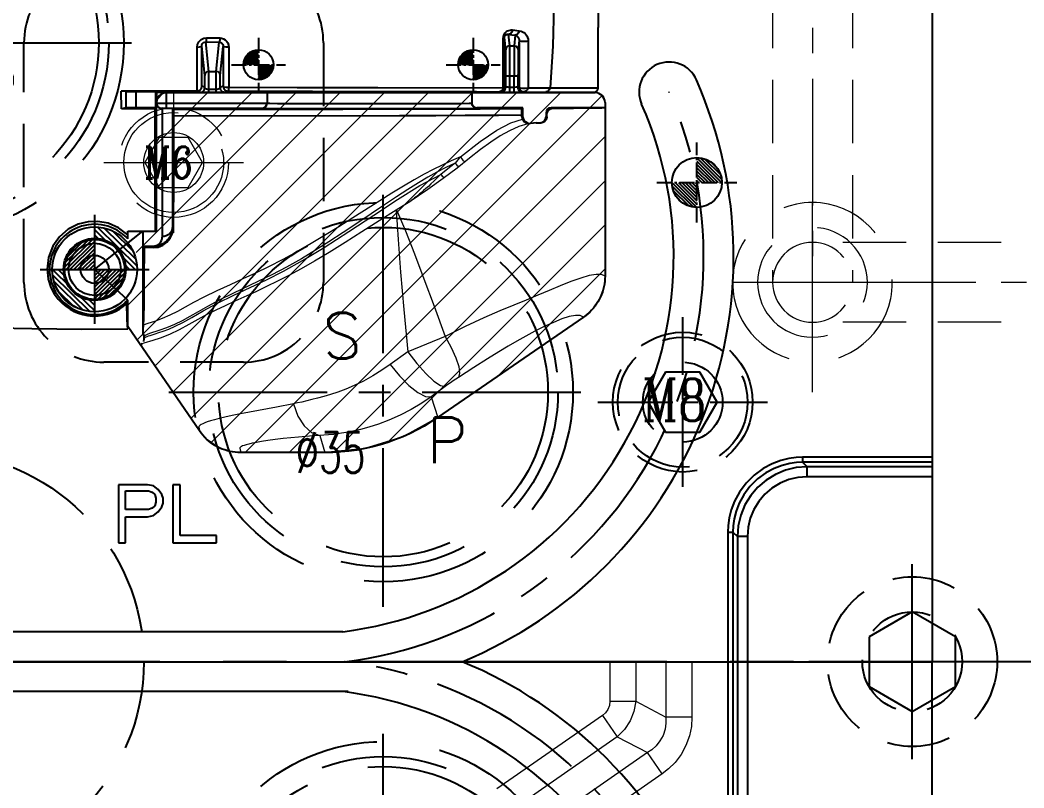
# Model space of a CAD drawing. Header units: inches. Extents: x 157915 to 159347, y -49911 to -48898.
# Drawn here: x 158666.8 to 158767.3, y -49189.5 to -49112.6 of the extents above; entities that cross this region are included whole.
import ezdxf

# ---------------------------------------------------------------- set-up
doc = ezdxf.new("R2010")
doc.units = ezdxf.units.IN
doc.header["$LTSCALE"] = 2
doc.header["$MEASUREMENT"] = 0
for name, pattern in [('ACAD_ISO02W100', [15, 12, -3]), ('ACAD_ISO08W100', [36, 24, -3, 6, -3]), ('CENTER', [50.8, 31.75, -6.35, 6.35, -6.35]), ('CENTER2', [1.125, 0.75, -0.125, 0.125, -0.125]), ('HIDDEN', [9.525, 6.35, -3.175]), ('HIDDEN2', [4.7625, 3.175, -1.5875])]:
    doc.linetypes.add(name, pattern=pattern)
doc.layers.get('0').update_dxf_attribs({"linetype": 'CONTINUOUS'})
for name, color, linetype in [('CAV-COR', 1, 'CONTINUOUS'), ('cen', 1, 'CENTER'), ('CL', 1, 'ACAD_ISO08W100'), ('m', 144, 'HIDDEN2'), ('PIN', 4, 'CONTINUOUS'), ('Ru', 8, 'CONTINUOUS'), ('SCREW', 52, 'HIDDEN'), ('SP', 3, 'CONTINUOUS'), ('y-cut', 7, 'CONTINUOUS'), ('壓塊', 157, 'CONTINUOUS')]:
    doc.layers.add(name, color=color, linetype=linetype)
for name, color, linetype, lineweight in [('dim', 3, 'CONTINUOUS', 15), ('PRODUCT', 1, 'CONTINUOUS', 15), ('WR', 122, 'HIDDEN', 18), ('截面', 191, 'CONTINUOUS', 15), ('枕位', 135, 'CONTINUOUS', 15), ('螺絲', 42, 'ACAD_ISO02W100', 15)]:
    doc.layers.add(name, color=color, linetype=linetype, lineweight=lineweight)
doc.styles.add('ROMANC', font='romanc', dxfattribs={"width": 0.6, "height": 1})
doc.styles.get("Standard").update_dxf_attribs({"font": 'txt.shx', "width": 0.67})

# ---------------------------------------------------------------- blocks, each defined once
blk = doc.blocks.new('10')
at = {"layer": 'cen', "ltscale": 0.6}
for p, q in [((0, 9.76), (0, -9.76)), ((-10.35, 0), (10.35, 0))]:
    blk.add_line(p, q, dxfattribs=at)
at = {"layer": 'm'}
blk.add_lwpolyline([(0, 5), (-4.33, 2.5), (-4.33, -2.5), (0, -5), (4.33, -2.5), (4.33, 2.5)], close=True, dxfattribs=at)
for radius in [8.5, 5]:
    blk.add_circle((0, 0), radius, dxfattribs=at)
blk = doc.blocks.new('20160804.135220')
at = {"layer": 'SCREW', "linetype": 'CENTER2', "ltscale": 5}
for p, q in [((0, -8.5), (0, 8.5)), ((-8.5, 0), (8.5, 0))]:
    blk.add_line(p, q, dxfattribs=at)
at = {"layer": 'SCREW'}
blk.add_lwpolyline([(-1.73, 3), (-3.46, 0), (-1.73, -3), (1.73, -3), (3.46, 0), (1.73, 3)], close=True, dxfattribs=at)
at = {"layer": 'SCREW', "ltscale": 0.5}
for radius in [7, 6.5, 4]:
    blk.add_circle((0, 0), radius, dxfattribs=at)
at = {"layer": 'dim', "style": 'ROMANC', "width": 0.8}
blk.add_text('M8', height=4.186, dxfattribs=at).set_placement((-4.07, -1.86))
blk = doc.blocks.new('20160823.140637')
at = {"layer": '截面', "linetype": 'Continuous', "ltscale": 0.3}
h = blk.add_hatch(dxfattribs=at)
h.set_pattern_fill('ANSI31', color=256, scale=25, style=0)
h.set_pattern_definition([(45, (170617.2364, -50194.565), (-2.20970869, 2.20970869), [])])
h.paths.add_polyline_path([(6.2, 50.95), (6.99, 50.84), (7.78, 50.7), (8.56, 50.52), (9.33, 50.32), (10.09, 50.08), (10.85, 49.81), (11.59, 49.51), (12.32, 49.18), (13.04, 48.83), (13.74, 48.44), (14.42, 48.03), (15.09, 47.59), (29.7, 37.54), (29.92, 37.38), (30.12, 37.22), (30.32, 37.04), (30.51, 36.85), (30.69, 36.64), (30.85, 36.44), (31.01, 36.22), (31.15, 35.99), (31.28, 35.76), (31.4, 35.51), (31.51, 35.27), (31.6, 35.01), (31.68, 34.76), (31.74, 34.5), (31.79, 34.23), (31.83, 33.97), (31.85, 33.7), (31.86, 33.43), (31.86, 16.05, -0.414214), (30.86, 15.05), (-12.08, 15.05, -0.414214), (-13.08, 16.05), (-13.08, 28.93), (-14.45, 28.93), (-15.75, 29.96, 0.168991), (-14.78, 32.75, 0.189103), (-15.98, 35.81), (-15.96, 35.82), (-15.96, 38.48), (-8.77, 48.93), (-8.61, 49.15), (-8.44, 49.36), (-8.26, 49.56), (-8.07, 49.75), (-7.87, 49.92), (-7.66, 50.09), (-7.44, 50.25), (-7.22, 50.39), (-6.98, 50.52), (-6.74, 50.64), (-6.49, 50.75), (-6.24, 50.84), (-5.98, 50.92), (-5.72, 50.98), (-5.46, 51.03), (-5.2, 51.07), (-4.93, 51.09), (-4.66, 51.1), (3.8, 51.1), (4.6, 51.08), (5.4, 51.03)])
h.paths.add_polyline_path([(30.86, -30.95, -0.414214), (31.86, -31.95), (31.86, -49.33), (31.85, -49.6), (31.83, -49.87), (31.79, -50.14), (31.74, -50.4), (31.68, -50.66), (31.6, -50.92), (31.51, -51.17), (31.4, -51.42), (31.28, -51.66), (31.15, -51.89), (31.01, -52.12), (30.85, -52.34), (30.69, -52.55), (30.51, -52.75), (30.32, -52.94), (30.12, -53.12), (29.92, -53.29), (29.7, -53.45), (15.09, -63.49), (14.42, -63.93), (13.74, -64.35), (13.04, -64.73), (12.32, -65.09), (11.59, -65.42), (10.85, -65.71), (10.09, -65.98), (9.33, -66.22), (8.56, -66.43), (7.78, -66.6), (6.99, -66.75), (6.2, -66.86), (5.4, -66.94), (4.6, -66.99), (3.8, -67), (-4.66, -67), (-4.93, -66.99), (-5.2, -66.97), (-5.46, -66.94), (-5.72, -66.89), (-5.98, -66.82), (-6.24, -66.74), (-6.49, -66.65), (-6.74, -66.55), (-6.98, -66.43), (-7.22, -66.3), (-7.44, -66.15), (-7.66, -66), (-7.87, -65.83), (-8.07, -65.65), (-8.26, -65.46), (-8.44, -65.26), (-8.61, -65.05), (-8.77, -64.84), (-15.96, -54.39), (-15.96, -51.73), (-15.98, -51.71, 0.189103), (-14.78, -48.65, 0.168991), (-15.75, -45.86), (-14.45, -44.84), (-13.08, -44.84), (-13.08, -31.95, -0.414214), (-12.08, -30.95)])
h.paths.add_polyline_path([(-94.36, 16.55), (-94.36, -32.45, 0.414214), (-93.36, -33.45), (-87.06, -33.45, 0.414214), (-86.06, -32.45), (-86.06, 16.55, 0.414214), (-87.06, 17.55), (-93.36, 17.55, 0.414214)])
h.paths.add_polyline_path([(-49.42, 38.5), (-49.42, 25.19, 0.414214), (-48.42, 24.19), (-42.1, 24.19, 0.414214), (-41.1, 25.19), (-41.1, 38.5, 0.414214), (-42.1, 39.5), (-48.42, 39.5, 0.414214)])
h.paths.add_polyline_path([(-49.42, -41.09), (-49.42, -54.4, 0.414214), (-48.42, -55.4), (-42.1, -55.4, 0.414214), (-41.1, -54.4), (-41.1, -41.09, 0.414214), (-42.1, -40.09), (-48.42, -40.09, 0.414214)])
at = {"layer": 'y-cut', "linetype": 'ByBlock'}
for p, q in [((-12.08, -30.95), (30.86, -30.95)), ((-13.08, -44.84), (-13.08, -31.95)), ((31.86, -31.95), (31.86, -49.33)), ((-15.94, -46.02), (-14.45, -44.84)), ((-14.45, -44.84), (-13.08, -44.84)), ((-15.96, -51.73), (-16.16, -51.54)), ((-15.96, -54.39), (-15.96, -51.73)), ((29.7, -53.45), (15.09, -63.49)), ((-8.77, -64.84), (-15.96, -54.39)), ((3.8, -67), (-4.66, -67))]:
    blk.add_line(p, q, dxfattribs=at)
for points in [[(31.86, -49.33), (31.85, -49.6), (31.83, -49.87), (31.79, -50.14), (31.74, -50.4), (31.68, -50.66), (31.6, -50.92), (31.51, -51.17), (31.4, -51.42), (31.28, -51.66), (31.15, -51.89), (31.01, -52.12), (30.85, -52.34), (30.69, -52.55), (30.51, -52.75), (30.32, -52.94), (30.12, -53.12), (29.92, -53.29), (29.7, -53.45)], [(15.09, -63.49), (14.42, -63.93), (13.74, -64.35), (13.04, -64.73), (12.32, -65.09), (11.59, -65.42), (10.85, -65.71), (10.09, -65.98), (9.33, -66.22), (8.56, -66.43), (7.78, -66.6), (6.99, -66.75), (6.2, -66.86), (5.4, -66.94), (4.6, -66.99), (3.8, -67)], [(-4.66, -67), (-4.93, -66.99), (-5.2, -66.97), (-5.46, -66.94), (-5.72, -66.89), (-5.98, -66.82), (-6.24, -66.74), (-6.49, -66.65), (-6.74, -66.55), (-6.98, -66.43), (-7.22, -66.3), (-7.44, -66.15), (-7.66, -66), (-7.87, -65.83), (-8.07, -65.65), (-8.26, -65.46), (-8.44, -65.26), (-8.61, -65.05), (-8.77, -64.84)]]:
    blk.add_lwpolyline(points, dxfattribs=at)
blk.add_circle((-19.28, -48.65), 4.25, dxfattribs=at)
for centre, start, end in [((-12.08, -31.95), 90, 180), ((30.86, -31.95), 0, 90)]:
    blk.add_arc(centre, 1, start, end, dxfattribs=at)
blk = doc.blocks.new('20140813.092309')
at = {"layer": '螺絲', "color": 137, "linetype": 'CENTER', "ltscale": 0.25}
for p, q in [((0, -7.04), (0, 7.04)), ((-7, 0), (7, 0))]:
    blk.add_line(p, q, dxfattribs=at)
at = {"layer": '螺絲', "color": 137, "linetype": 'Continuous'}
blk.add_lwpolyline([(-1.44, 2.5), (-2.89, 0), (-1.44, -2.5), (1.44, -2.5), (2.89, 0), (1.44, 2.5)], close=True, dxfattribs=at)
at = {"layer": '螺絲', "color": 137, "linetype": 'HIDDEN'}
blk.add_circle((0, 0), 5.5, dxfattribs=at)
at = {"layer": '螺絲', "color": 137}
for radius in [5, 3]:
    blk.add_circle((0, 0), radius, dxfattribs=at)
at = {"layer": 'dim', "style": 'ROMANC', "width": 0.8}
blk.add_text('M6', height=3.172, dxfattribs=at).set_placement((-2.98, -1.59))
blk = doc.blocks.new('20160825.191916')
at = {"color": 8, "linetype": 'HIDDEN'}
blk.add_circle((0, 0), 19, dxfattribs=at)
at = {"layer": 'SP', "linetype": 'CENTER', "ltscale": 0.25}
for p, q in [((0, -21.5), (0, 21.5)), ((-21.5, 0), (21.5, 0))]:
    blk.add_line(p, q, dxfattribs=at)
at = {"layer": 'SP', "linetype": 'HIDDEN'}
for radius in [17.5, 16.5]:
    blk.add_circle((0, 0), radius, dxfattribs=at)
at = {"layer": 'dim', "insert": (-5.29, -6.05), "char_height": 4.063, "attachment_point": 5}
blk.add_mtext('Ø35', dxfattribs=at)
at = {"layer": 'SP'}
for s, p in [('S', (-6.08, 3.36)), ('P', (4.33, -7.12))]:
    blk.add_text(s, height=4.58, dxfattribs=at).set_placement(p)
blk = doc.blocks.new('20160525.184840')
at = {"layer": 'WR', "linetype": 'CENTER', "ltscale": 0.3}
for p, q in [((0, -11), (0, 11)), ((11, 0), (-11, 0))]:
    blk.add_line(p, q, dxfattribs=at)
at = {"layer": 'WR', "linetype": 'HIDDEN', "ltscale": 0.8}
for radius in [8, 5.5, 4]:
    blk.add_circle((0, 0), radius, dxfattribs=at)

msp = doc.modelspace()

# ---------------------------------------------------------------- hatches: boundary and pattern name
at = {"layer": 'PIN', "linetype": 'Continuous'}
h = msp.add_hatch(dxfattribs=at)
h.set_pattern_fill('ANSI31', color=3, angle=270, style=0)
h.set_pattern_definition([(225, (158895.94506, -49102.82829), (-0.08838835, 0.08838835), [])])
h.paths.add_polyline_path([(158690.663, -49117.068), (158689.163, -49117.068, -0.4142136), (158690.663, -49115.568)])
h.paths.add_polyline_path([(158690.663, -49118.568), (158690.663, -49117.068), (158692.163, -49117.068, -0.4142136)])
h = msp.add_hatch(dxfattribs=at)
h.set_pattern_fill('ANSI31', color=3, angle=270, style=0)
h.set_pattern_definition([(225, (158917.44506, -49102.82829), (-0.08838835, 0.08838835), [])])
h.paths.add_polyline_path([(158712.163, -49117.068), (158710.663, -49117.068, -0.4142136), (158712.163, -49115.568)])
h.paths.add_polyline_path([(158712.163, -49118.568), (158712.163, -49117.068), (158713.663, -49117.068, -0.4142136)])
h = msp.add_hatch(dxfattribs=at)
h.set_pattern_fill('ANSI31', color=5, scale=1.875, angle=90, style=0)
h.set_pattern_definition([(135, (158991.18507, -49146.66764), (-0.16572815, -0.16572815), [])])
h.paths.add_polyline_path([(158734.583, -49128.868), (158732.083, -49128.868, 0.4142136), (158734.583, -49131.368)])
h.paths.add_polyline_path([(158734.583, -49126.368), (158734.583, -49128.868), (158737.083, -49128.868, 0.4142136)])
h = msp.add_hatch(dxfattribs=at)
h.set_pattern_fill('ANSI31', color=135, scale=3.090909, angle=90.5, style=0)
h.set_pattern_definition([(135.5, (158991.67704, -49156.80796), (-0.27080585, -0.27557404), [])])
h.paths.add_polyline_path([(158674.206, -49133.321, -0.4142136), (158678.493, -49137.533), (158677.243, -49137.544, 0.4142136), (158674.217, -49134.571)])
h.paths.add_polyline_path([(158671.243, -49137.597, 0.4142136), (158674.269, -49140.57), (158674.28, -49141.82, -0.4142136), (158669.993, -49137.608)])
h = msp.add_hatch(dxfattribs=at)
h.set_pattern_fill('ANSI31', color=135, scale=2.181818, angle=89.5, style=0)
h.set_pattern_definition([(44.5, (158450.17198, -49151.14989), (0.19115707, -0.19452285), [])])
h.paths.add_polyline_path([(158674.243, -49137.571), (158677.243, -49137.597, -0.4142136), (158674.217, -49140.57)])
h.paths.add_polyline_path([(158674.269, -49134.571), (158674.243, -49137.571), (158671.243, -49137.544, -0.4142136)])

# ---------------------------------------------------------------- linework, layer by layer
at = {"color": 8, "linetype": 'HIDDEN', "ltscale": 0.7}
msp.add_circle((158658.163, -49176.868), 21, dxfattribs=at)
at = {"layer": 'CAV-COR', "linetype": 'ByBlock'}
for p, q in [((158758.163, -49024.868), (158758.163, -49176.868)), ((158724.693, -49074.356), (158724.694, -49113.33)), ((158724.693, -49119.38), (158724.694, -49113.33)), ((158685.434, -49114.375), (158686.782, -49114.388)), ((158715.182, -49119.376), (158715.177, -49114.428)), ((158715.424, -49115.57), (158715.303, -49114.356)), ((158715.315, -49119.267), (158715.303, -49114.356)), ((158715.712, -49114.032), (158716.382, -49114.111)), ((158715.826, -49115.169), (158715.712, -49114.032)), ((158716.105, -49113.592), (158716.785, -49113.667)), ((158716.382, -49114.111), (158716.276, -49115.169)), ((158684.527, -49119.706), (158684.523, -49115.297)), ((158685.275, -49118.144), (158684.981, -49115.202)), ((158684.989, -49119.207), (158684.981, -49115.202)), ((158685.382, -49114.788), (158686.72, -49114.802)), ((158685.677, -49117.744), (158685.382, -49114.788)), ((158686.427, -49117.744), (158686.72, -49114.802)), ((158686.829, -49118.144), (158687.119, -49115.234)), ((158687.119, -49115.234), (158687.111, -49119.209)), ((158687.69, -49115.326), (158687.679, -49119.333)), ((158715.826, -49115.169), (158716.276, -49115.169)), ((158716.77, -49114.647), (158716.678, -49115.57)), ((158716.77, -49114.647), (158716.76, -49119.281)), ((158717.688, -49114.703), (158717.668, -49119.375)), ((158715.444, -49117.417), (158715.436, -49116.14)), ((158715.846, -49117.299), (158715.838, -49115.828)), ((158715.445, -49119.332), (158715.444, -49117.417)), ((158715.847, -49119.839), (158715.846, -49117.299)), ((158685.677, -49117.744), (158686.427, -49117.744)), ((158685.693, -49118.996), (158685.686, -49118.127)), ((158715.445, -49118.173), (158716.658, -49118.173)), ((158685.292, -49119.359), (158684.989, -49119.207)), ((158685.292, -49119.359), (158685.287, -49118.651)), ((158685.696, -49119.866), (158685.693, -49118.996)), ((158686.408, -49119.561), (158685.696, -49119.561)), ((158686.408, -49119.866), (158686.41, -49119.008)), ((158687.111, -49119.209), (158686.811, -49119.359)), ((158687.679, -49119.333), (158694.535, -49119.337)), ((158715.445, -49119.332), (158715.315, -49119.267)), ((158716.476, -49119.335), (158716.256, -49119.336)), ((158716.76, -49119.281), (158716.658, -49119.332)), ((158684.483, -49119.708), (158676.894, -49119.707)), ((158677.409, -49119.749), (158676.894, -49119.707)), ((158676.922, -49121.479), (158676.894, -49119.707)), ((158677.409, -49121.398), (158677.409, -49119.749)), ((158678.413, -49119.754), (158680.345, -49119.754)), ((158678.413, -49121.39), (158678.413, -49119.754)), ((158680.453, -49119.862), (158680.345, -49119.754)), ((158680.345, -49119.754), (158680.345, -49121.39)), ((158680.453, -49119.862), (158680.453, -49120.908)), ((158681.458, -49121.408), (158681.458, -49119.866)), ((158684.79, -49119.861), (158684.483, -49119.708)), ((158687.114, -49119.864), (158686.408, -49119.866)), ((158687.614, -49119.711), (158687.314, -49119.861)), ((158687.614, -49119.711), (158696.064, -49119.72)), ((158691.529, -49119.851), (158691.529, -49120.919)), ((158696.064, -49119.72), (158705.541, -49119.738)), ((158705.541, -49119.738), (158712.502, -49119.759)), ((158712.031, -49119.851), (158712.031, -49120.919)), ((158712.502, -49119.759), (158714.812, -49119.77)), ((158714.942, -49119.835), (158714.812, -49119.77)), ((158716.751, -49119.838), (158715.351, -49119.838)), ((158717.115, -49119.836), (158716.751, -49119.838)), ((158717.16, -49119.835), (158717.115, -49119.836)), ((158717.262, -49119.784), (158717.16, -49119.835)), ((158717.262, -49119.784), (158720.756, -49119.81)), ((158677.409, -49121.398), (158676.922, -49121.479)), ((158680.301, -49121.479), (158676.922, -49121.479)), ((158680.345, -49121.39), (158678.413, -49121.39)), ((158680.301, -49121.479), (158680.345, -49121.39)), ((158680.319, -49130.268), (158680.301, -49121.479)), ((158680.439, -49133.752), (158680.439, -49120.866)), ((158680.453, -49120.908), (158680.497, -49120.907)), ((158680.497, -49120.907), (158681.458, -49120.906)), ((158680.941, -49121.425), (158680.956, -49121.411)), ((158680.941, -49121.425), (158681.012, -49121.425)), ((158682.043, -49121.451), (158681.012, -49121.425)), ((158681.012, -49121.425), (158681.012, -49134.29)), ((158681.047, -49121.409), (158681.458, -49121.408)), ((158681.458, -49120.906), (158691.529, -49120.906)), ((158681.458, -49121.408), (158691.027, -49121.408)), ((158682.029, -49121.451), (158682.029, -49133.311)), ((158682.043, -49121.452), (158682.151, -49121.56)), ((158682.043, -49121.452), (158682.043, -49133.311)), ((158689.701, -49121.556), (158682.151, -49121.56)), ((158682.151, -49121.56), (158682.152, -49121.615)), ((158699.096, -49121.544), (158689.701, -49121.556)), ((158691.027, -49121.408), (158691.191, -49121.38)), ((158691.027, -49121.408), (158691.027, -49121.422)), ((158691.191, -49121.38), (158691.348, -49121.291)), ((158691.348, -49121.291), (158691.471, -49121.138)), ((158691.473, -49121.134), (158691.529, -49120.904)), ((158695.089, -49121.459), (158699.391, -49121.468)), ((158695.404, -49120.956), (158699.503, -49120.965)), ((158707.213, -49121.526), (158699.096, -49121.544)), ((158699.391, -49121.468), (158704.175, -49121.468)), ((158699.503, -49120.965), (158704.06, -49120.965)), ((158704.06, -49120.965), (158708.158, -49120.956)), ((158704.175, -49121.468), (158708.476, -49121.459)), ((158712.877, -49121.507), (158707.213, -49121.526)), ((158708.158, -49120.956), (158711.004, -49120.94)), ((158708.476, -49121.459), (158711.459, -49121.442)), ((158711.004, -49120.94), (158711.77, -49120.93)), ((158711.77, -49120.93), (158712.031, -49120.919)), ((158717.157, -49121.39), (158712.534, -49121.39)), ((158712.534, -49121.422), (158712.534, -49121.39)), ((158717.061, -49121.486), (158712.877, -49121.507)), ((158717.061, -49121.486), (158717.157, -49121.39)), ((158717.157, -49122.295), (158717.157, -49121.39)), ((158719.799, -49121.552), (158719.722, -49121.608)), ((158719.821, -49121.539), (158719.799, -49121.552)), ((158725.378, -49121.39), (158719.971, -49121.39)), ((158720.058, -49121.477), (158719.971, -49121.39)), ((158722.209, -49121.458), (158720.058, -49121.477)), ((158723.895, -49121.435), (158722.209, -49121.458)), ((158682.153, -49121.987), (158682.142, -49128.342)), ((158682.152, -49121.615), (158682.153, -49121.987)), ((158704.775, -49122.196), (158682.153, -49122.218)), ((158708.424, -49122.187), (158704.775, -49122.196)), ((158711.369, -49122.173), (158708.424, -49122.187)), ((158714.704, -49122.144), (158711.369, -49122.173)), ((158717.057, -49122.117), (158714.704, -49122.144)), ((158717.058, -49122.295), (158717.057, -49121.787)), ((158717.157, -49122.295), (158717.058, -49122.295)), ((158719.536, -49121.961), (158719.468, -49121.893)), ((158719.468, -49121.893), (158719.468, -49122.295)), ((158719.559, -49122.295), (158719.468, -49122.295)), ((158719.56, -49121.937), (158719.559, -49121.967)), ((158719.559, -49122.295), (158719.559, -49121.967)), ((158719.581, -49121.822), (158719.56, -49121.937)), ((158718.463, -49122.898), (158717.63, -49122.989)), ((158718.463, -49122.898), (158718.96, -49122.898)), ((158682.142, -49128.342), (158682.124, -49133.392)), ((158680.333, -49133.752), (158680.319, -49130.268)), ((158682.029, -49133.311), (158682.043, -49133.311)), ((158682.043, -49133.311), (158682.124, -49133.392)), ((158674.243, -49137.571), (158679.067, -49133.752)), ((158677.56, -49133.752), (158680.439, -49133.752)), ((158677.56, -49134.496), (158677.56, -49133.752)), ((158679.067, -49133.752), (158679.067, -49143.944)), ((158679.102, -49135.294), (158679.102, -49133.752)), ((158679.993, -49135.294), (158679.102, -49135.294)), ((158679.102, -49135.294), (158679.201, -49135.392)), ((158680.105, -49135.392), (158679.201, -49135.392)), ((158680.26, -49135.261), (158679.993, -49135.294)), ((158680.007, -49135.294), (158679.993, -49135.294)), ((158680.222, -49135.286), (158680.007, -49135.294)), ((158680.007, -49135.294), (158680.105, -49135.392)), ((158680.497, -49135.163), (158680.256, -49135.26)), ((158680.497, -49135.163), (158680.26, -49135.261)), ((158677.56, -49140.645), (158674.243, -49137.571)), ((158677.56, -49143.54), (158677.56, -49140.645)), ((158659.922, -49143.317), (158667.938, -49143.492)), ((158677.56, -49143.54), (158677.525, -49143.203)), ((158679.082, -49143.627), (158679.072, -49143.816)), ((158679.085, -49143.545), (158679.082, -49143.627)), ((158679.099, -49143.211), (158679.085, -49143.545)), ((158679.103, -49143.143), (158679.099, -49143.211)), ((158679.069, -49143.901), (158679.067, -49143.944)), ((158679.07, -49143.859), (158679.069, -49143.901)), ((158679.072, -49143.816), (158679.07, -49143.859)), ((158679.168, -49144.535), (158679.13, -49144.779)), ((158679.168, -49144.334), (158679.168, -49144.535)), ((158678.902, -49145.116), (158678.849, -49145.177)), ((158758.163, -49156.394), (158745.178, -49156.394)), ((158745.178, -49156.394), (158745.178, -49156.893)), ((158758.163, -49156.893), (158745.178, -49156.893)), ((158745.178, -49156.893), (158745.628, -49157.342)), ((158758.163, -49157.342), (158745.628, -49157.342)), ((158745.628, -49158.341), (158745.628, -49157.342)), ((158758.163, -49158.341), (158745.628, -49158.341)), ((158679.529, -49159.137), (158676.619, -49159.137)), ((158676.619, -49159.137), (158676.619, -49164.957)), ((158677.347, -49159.756), (158679.65, -49159.756)), ((158677.347, -49161.614), (158677.347, -49159.756)), ((158680.135, -49159.261), (158679.529, -49159.137)), ((158679.65, -49159.756), (158680.014, -49159.88)), ((158680.62, -49159.633), (158680.135, -49159.261)), ((158680.984, -49160.128), (158680.62, -49159.633)), ((158682.802, -49159.137), (158682.075, -49159.137)), ((158682.075, -49159.137), (158682.075, -49164.957)), ((158682.802, -49164.214), (158682.802, -49159.137)), ((158680.014, -49159.88), (158680.257, -49160.128)), ((158680.257, -49160.128), (158680.378, -49160.499)), ((158680.378, -49160.499), (158680.378, -49160.871)), ((158681.105, -49160.499), (158680.984, -49160.128)), ((158681.105, -49160.995), (158681.105, -49160.499)), ((158679.65, -49161.614), (158677.347, -49161.614)), ((158680.014, -49161.49), (158679.65, -49161.614)), ((158680.257, -49161.242), (158680.014, -49161.49)), ((158680.378, -49160.871), (158680.257, -49161.242)), ((158680.62, -49161.861), (158680.984, -49161.366)), ((158680.984, -49161.366), (158681.105, -49160.995)), ((158677.347, -49162.357), (158679.529, -49162.357)), ((158677.347, -49164.957), (158677.347, -49162.357)), ((158679.529, -49162.357), (158680.135, -49162.233)), ((158680.135, -49162.233), (158680.62, -49161.861)), ((158686.439, -49164.214), (158682.802, -49164.214)), ((158686.439, -49164.957), (158686.439, -49164.214)), ((158737.689, -49163.883), (158738.188, -49163.883)), ((158737.689, -49163.883), (158737.689, -49176.868)), ((158738.188, -49163.883), (158738.637, -49164.333)), ((158738.188, -49163.883), (158738.188, -49176.868)), ((158739.636, -49164.333), (158738.637, -49164.333)), ((158738.637, -49164.333), (158738.637, -49176.868)), ((158739.636, -49164.333), (158739.636, -49176.868)), ((158676.619, -49164.957), (158677.347, -49164.957)), ((158682.075, -49164.957), (158686.439, -49164.957)), ((158558.163, -49176.868), (158758.163, -49176.868)), ((158737.689, -49176.868), (158737.689, -49190.851)), ((158738.188, -49176.868), (158738.188, -49190.851)), ((158738.637, -49176.868), (158738.637, -49190.402)), ((158739.636, -49176.868), (158739.636, -49190.402)), ((158758.163, -49328.868), (158758.163, -49176.868))]:
    msp.add_line(p, q, dxfattribs=at)
for points in [[(158720.257, -49107.25), (158720.24, -49111.134), (158720.144, -49115.206), (158719.87, -49119.375)], [(158684.523, -49115.297), (158684.561, -49115.029), (158684.688, -49114.764), (158684.906, -49114.543), (158685.172, -49114.412), (158685.434, -49114.375)], [(158685.434, -49114.375), (158685.423, -49114.576), (158685.405, -49114.723), (158685.382, -49114.788)], [(158686.782, -49114.388), (158686.769, -49114.589), (158686.747, -49114.736), (158686.72, -49114.802)], [(158686.782, -49114.388), (158686.965, -49114.408), (158687.145, -49114.468), (158687.315, -49114.569), (158687.467, -49114.712), (158687.587, -49114.892), (158687.664, -49115.102), (158687.69, -49115.326)], [(158715.177, -49114.428), (158715.2, -49114.229), (158715.269, -49114.032), (158715.377, -49113.87), (158715.494, -49113.759), (158715.616, -49113.681), (158715.738, -49113.63), (158715.858, -49113.6), (158715.98, -49113.587), (158716.105, -49113.592)], [(158715.177, -49114.428), (158715.245, -49114.407), (158715.288, -49114.382), (158715.303, -49114.356)], [(158715.303, -49114.356), (158715.312, -49114.267), (158715.343, -49114.181), (158715.39, -49114.114), (158715.442, -49114.07), (158715.495, -49114.042), (158715.549, -49114.026), (158715.603, -49114.02), (158715.657, -49114.022), (158715.712, -49114.032)], [(158716.105, -49113.592), (158716.032, -49113.809), (158715.891, -49113.967), (158715.712, -49114.032)], [(158716.785, -49113.667), (158716.712, -49113.886), (158716.567, -49114.045), (158716.382, -49114.111)], [(158716.382, -49114.111), (158716.461, -49114.142), (158716.529, -49114.183), (158716.585, -49114.231), (158716.632, -49114.282), (158716.674, -49114.338), (158716.71, -49114.402), (158716.741, -49114.474), (158716.762, -49114.556), (158716.77, -49114.647)], [(158716.785, -49113.667), (158716.969, -49113.707), (158717.126, -49113.774), (158717.256, -49113.857), (158717.367, -49113.952), (158717.463, -49114.06), (158717.548, -49114.187), (158717.618, -49114.335), (158717.668, -49114.506), (158717.688, -49114.703)], [(158684.523, -49115.297), (158684.754, -49115.282), (158684.92, -49115.247), (158684.981, -49115.202)], [(158684.981, -49115.202), (158684.998, -49115.08), (158685.053, -49114.96), (158685.149, -49114.861), (158685.267, -49114.803), (158685.382, -49114.788)], [(158686.72, -49114.802), (158686.801, -49114.812), (158686.88, -49114.841), (158686.955, -49114.888), (158687.021, -49114.953), (158687.074, -49115.036), (158687.108, -49115.132), (158687.119, -49115.234)], [(158687.69, -49115.326), (158687.412, -49115.318), (158687.2, -49115.284), (158687.119, -49115.234)], [(158715.826, -49115.169), (158715.625, -49115.223), (158715.478, -49115.37), (158715.424, -49115.57)], [(158715.838, -49115.828), (158715.832, -49115.374), (158715.826, -49115.169)], [(158716.276, -49115.169), (158716.27, -49115.374), (158716.264, -49115.828), (158716.259, -49116.488), (158716.256, -49119.839)], [(158716.276, -49115.169), (158716.477, -49115.223), (158716.624, -49115.37), (158716.678, -49115.57)], [(158717.688, -49114.703), (158717.498, -49114.735), (158717.252, -49114.745), (158717.011, -49114.73), (158716.836, -49114.695), (158716.77, -49114.647)], [(158715.436, -49116.14), (158715.43, -49115.746), (158715.424, -49115.57)], [(158716.678, -49115.57), (158716.672, -49115.746), (158716.666, -49116.14), (158716.661, -49116.714), (158716.658, -49119.332)], [(158685.677, -49117.744), (158685.476, -49117.798), (158685.329, -49117.944), (158685.275, -49118.144)], [(158685.287, -49118.651), (158685.283, -49118.399), (158685.279, -49118.229), (158685.275, -49118.144)], [(158685.686, -49118.127), (158685.682, -49117.868), (158685.677, -49117.744)], [(158686.41, -49119.008), (158686.418, -49118.118), (158686.422, -49117.861), (158686.427, -49117.744)], [(158686.829, -49118.144), (158686.775, -49117.944), (158686.628, -49117.798), (158686.427, -49117.744)], [(158686.811, -49119.359), (158686.817, -49118.644), (158686.821, -49118.39), (158686.825, -49118.224), (158686.829, -49118.144)], [(158684.527, -49119.706), (158684.783, -49119.61), (158684.938, -49119.425), (158684.989, -49119.207)], [(158684.79, -49119.861), (158685.041, -49119.794), (158685.225, -49119.61), (158685.292, -49119.359)], [(158685.696, -49119.561), (158685.572, -49119.553), (158685.45, -49119.527), (158685.357, -49119.481), (158685.307, -49119.422), (158685.292, -49119.359)], [(158686.811, -49119.359), (158686.787, -49119.44), (158686.722, -49119.497), (158686.627, -49119.535), (158686.518, -49119.555), (158686.408, -49119.561)], [(158687.314, -49119.861), (158687.063, -49119.794), (158686.879, -49119.61), (158686.811, -49119.359)], [(158687.111, -49119.209), (158687.191, -49119.276), (158687.404, -49119.322), (158687.679, -49119.333)], [(158687.111, -49119.209), (158687.179, -49119.46), (158687.363, -49119.644), (158687.614, -49119.711)], [(158687.679, -49119.333), (158687.666, -49119.528), (158687.643, -49119.663), (158687.614, -49119.711)], [(158694.535, -49119.337), (158702.618, -49119.357), (158715.182, -49119.376)], [(158714.812, -49119.77), (158715.063, -49119.702), (158715.247, -49119.518), (158715.315, -49119.267)], [(158715.182, -49119.376), (158715.109, -49119.579), (158714.977, -49119.719), (158714.812, -49119.77)], [(158714.942, -49119.835), (158715.193, -49119.767), (158715.377, -49119.583), (158715.445, -49119.332)], [(158715.182, -49119.376), (158715.28, -49119.325), (158715.315, -49119.267)], [(158716.256, -49119.336), (158715.738, -49119.336), (158715.626, -49119.335), (158715.527, -49119.335), (158715.464, -49119.333), (158715.445, -49119.332)], [(158716.658, -49119.332), (158716.638, -49119.333), (158716.575, -49119.335), (158716.476, -49119.335)], [(158717.16, -49119.835), (158716.909, -49119.767), (158716.725, -49119.583), (158716.658, -49119.332)], [(158716.76, -49119.281), (158716.858, -49119.374), (158717.109, -49119.431), (158717.418, -49119.432), (158717.668, -49119.375)], [(158716.76, -49119.281), (158716.827, -49119.532), (158717.011, -49119.716), (158717.262, -49119.784)], [(158717.668, -49119.375), (158717.591, -49119.584), (158717.446, -49119.731), (158717.262, -49119.784)], [(158717.668, -49119.375), (158722.825, -49119.377), (158723.784, -49119.385), (158724.376, -49119.387), (158724.693, -49119.382)], [(158719.87, -49119.375), (158719.792, -49119.591), (158719.636, -49119.744), (158719.437, -49119.799)], [(158724.588, -49119.687), (158724.666, -49119.542), (158724.693, -49119.38)], [(158724.378, -49119.866), (158680.742, -49119.865), (158680.529, -49119.864), (158680.453, -49119.862)], [(158684.527, -49119.706), (158684.513, -49119.707), (158684.498, -49119.708), (158684.483, -49119.708)], [(158685.144, -49119.865), (158684.934, -49119.864), (158684.822, -49119.862), (158684.79, -49119.861)], [(158687.314, -49119.861), (158687.26, -49119.863), (158687.114, -49119.864)], [(158715.351, -49119.838), (158714.987, -49119.836), (158714.942, -49119.835)], [(158720.756, -49119.81), (158722.866, -49119.837), (158723.519, -49119.851), (158723.946, -49119.866)], [(158724.317, -49119.866), (158724.466, -49119.8), (158724.588, -49119.687)], [(158680.956, -49121.411), (158680.978, -49121.41), (158681.047, -49121.409)], [(158682.043, -49121.452), (158682.042, -49121.452), (158682.043, -49121.451)], [(158691.027, -49121.422), (158691.278, -49121.355), (158691.462, -49121.171), (158691.529, -49120.919)], [(158691.027, -49121.422), (158691.299, -49121.432), (158692.103, -49121.442), (158695.089, -49121.459)], [(158691.529, -49120.919), (158691.791, -49120.93), (158692.557, -49120.94), (158695.404, -49120.956)], [(158711.459, -49121.442), (158712.261, -49121.432), (158712.534, -49121.422)], [(158712.534, -49121.422), (158712.282, -49121.355), (158712.098, -49121.171), (158712.031, -49120.919)], [(158717.057, -49121.787), (158717.059, -49121.568), (158717.06, -49121.508), (158717.061, -49121.486)], [(158720.058, -49121.477), (158719.935, -49121.493), (158719.821, -49121.539)], [(158725.378, -49121.39), (158725.043, -49121.407), (158724.541, -49121.422), (158723.895, -49121.435)], [(158717.058, -49122.295), (158717.07, -49122.412), (158717.102, -49122.521)], [(158717.102, -49122.521), (158717.226, -49122.712), (158717.442, -49122.856), (158717.663, -49122.898)], [(158719.559, -49122.295), (158719.52, -49122.508), (158719.426, -49122.673), (158719.298, -49122.792), (158719.142, -49122.869), (158718.96, -49122.898)], [(158719.722, -49121.608), (158719.638, -49121.702), (158719.581, -49121.822)], [(158677.56, -49134.097), (158676.626, -49133.393), (158675.597, -49132.952), (158674.574, -49132.767), (158673.577, -49132.802), (158672.581, -49133.053), (158671.598, -49133.553), (158670.722, -49134.303), (158670.041, -49135.261), (158669.615, -49136.364), (158669.474, -49137.541), (158669.593, -49138.567), (158669.859, -49139.38), (158670.199, -49140.028), (158670.577, -49140.546), (158670.972, -49140.963), (158671.376, -49141.3)], [(158680.105, -49135.392), (158680.6, -49135.331), (158681.072, -49135.146), (158681.485, -49134.849), (158681.812, -49134.455), (158682.036, -49133.968), (158682.124, -49133.392)], [(158682.029, -49133.311), (158682.021, -49133.431), (158682.002, -49133.538), (158681.976, -49133.626), (158681.946, -49133.704), (158681.91, -49133.775), (158681.871, -49133.841), (158681.827, -49133.902), (158681.78, -49133.959), (158681.728, -49134.013), (158681.671, -49134.063), (158681.609, -49134.109), (158681.543, -49134.151), (158681.471, -49134.189), (158681.393, -49134.223), (158681.309, -49134.251), (158681.217, -49134.272), (158681.119, -49134.286), (158681.012, -49134.29)], [(158682.043, -49133.311), (158682.029, -49133.552), (158681.989, -49133.771), (158681.939, -49133.945)], [(158681.012, -49134.29), (158680.952, -49134.629), (158680.766, -49134.944), (158680.497, -49135.163)], [(158681.546, -49134.621), (158681.442, -49134.73), (158681.328, -49134.831)], [(158681.939, -49133.945), (158681.877, -49134.105), (158681.807, -49134.248), (158681.728, -49134.381), (158681.641, -49134.505), (158681.546, -49134.621)], [(158679.201, -49135.392), (158679.18, -49138.635), (158679.157, -49140.968), (158679.132, -49142.448), (158679.103, -49143.143)], [(158680.603, -49135.214), (158680.42, -49135.258), (158680.222, -49135.286)], [(158681.072, -49135.011), (158680.929, -49135.089), (158680.773, -49135.157), (158680.603, -49135.214)], [(158681.328, -49134.831), (158681.205, -49134.925), (158681.072, -49135.011)], [(158677.468, -49140.996), (158677.499, -49140.882), (158677.529, -49140.765), (158677.56, -49140.645)], [(158671.376, -49141.3), (158671.783, -49141.572), (158672.197, -49141.791), (158672.62, -49141.965), (158673.063, -49142.099), (158673.539, -49142.193), (158674.055, -49142.24), (158674.59, -49142.23), (158675.083, -49142.168), (158675.534, -49142.066), (158675.955, -49141.927), (158676.353, -49141.755), (158676.734, -49141.546), (158677.106, -49141.295), (158677.468, -49140.996)], [(158677.525, -49143.203), (158677.494, -49142.524), (158677.468, -49140.996)], [(158667.938, -49143.492), (158672.962, -49143.549), (158677.56, -49143.54)], [(158679.067, -49143.944), (158679.141, -49144.13), (158679.168, -49144.334)], [(158678.995, -49145.037), (158678.937, -49145.073), (158678.902, -49145.116)], [(158745.178, -49156.394), (158744.524, -49156.422), (158743.789, -49156.523), (158742.983, -49156.722), (158742.12, -49157.045), (158741.226, -49157.52), (158740.333, -49158.17), (158739.513, -49158.981), (158738.849, -49159.875), (158738.361, -49160.778), (158738.028, -49161.651), (158737.823, -49162.469), (158737.718, -49163.217), (158737.689, -49163.883)], [(158745.178, -49156.893), (158744.567, -49156.919), (158743.881, -49157.014), (158743.128, -49157.199), (158742.323, -49157.501), (158741.488, -49157.944), (158740.655, -49158.55), (158739.891, -49159.307), (158739.271, -49160.142), (158738.816, -49160.984), (158738.505, -49161.799), (158738.313, -49162.563), (158738.215, -49163.261), (158738.188, -49163.883)], [(158745.628, -49157.342), (158744.54, -49157.428), (158743.474, -49157.683), (158742.459, -49158.102), (158741.521, -49158.676), (158740.685, -49159.39), (158739.972, -49160.225), (158739.398, -49161.163), (158738.978, -49162.178), (158738.723, -49163.245), (158738.637, -49164.333)], [(158745.628, -49158.341), (158744.696, -49158.414), (158743.782, -49158.632), (158742.911, -49158.991), (158742.107, -49159.483), (158741.39, -49160.095), (158740.778, -49160.811), (158740.287, -49161.616), (158739.927, -49162.487), (158739.709, -49163.401), (158739.636, -49164.333)]]:
    msp.add_lwpolyline(points, dxfattribs=at)
for radius in [3.115, 2.613, 1.407]:
    msp.add_circle((158674.243, -49137.571), radius, dxfattribs=at)
for centre, radius, start, end in [((158681.439, -49120.866), 1, 88.88731, 179.99999), ((158724.378, -49120.866), 1, 0, 90), ((158674.243, -49137.571), 4.522, 42.83343, 317.16657)]:
    msp.add_arc(centre, radius, start, end, dxfattribs=at)
for centre, major_axis, ratio, start_param, end_param in [((158678.413, -49119.749), (1.005, 0), 0.0043634, -3.0892328, -1.5707963), ((158701.78, -49119.851), (10.251, 0), 0.0043634, 0, 3.1415926), ((158678.413, -49121.399), (1.005, 0), 0.0087269, 1.5707963, 3.0892328), ((158680.941, -49120.923), (-0.355, -0.355), 0.999981, 5.4977967, 7.068574), ((158712.534, -49120.887), (0, 0.503), 0.9999905, -4.6507608, -3.1415927), ((158719.971, -49121.893), (0.355, -0.355), 0.999981, 8.6393893, 10.2101666), ((158717.76, -49122.295), (0.603, 0), 0.9999905, -3.1415927, -1.9621044), ((158718.865, -49122.295), (0.603, 0), 0.9999905, -1.4165054, 0)]:
    msp.add_ellipse(centre, major_axis=major_axis, ratio=ratio, start_param=start_param, end_param=end_param, dxfattribs=at)
at = {"layer": 'CL', "color": 7, "linetype": 'CENTER', "ltscale": 0.5}
msp.add_line((158833.163, -49176.868), (158483.163, -49176.868), dxfattribs=at)
at = {"layer": 'PIN', "color": 3, "linetype": 'CENTER2'}
for p, q in [((158690.663, -49114.368), (158690.663, -49119.768)), ((158712.163, -49114.368), (158712.163, -49119.768)), ((158687.963, -49117.068), (158693.363, -49117.068)), ((158709.463, -49117.068), (158714.863, -49117.068))]:
    msp.add_line(p, q, dxfattribs=at)
at = {"layer": 'PIN', "color": 5, "linetype": 'CENTER2'}
for p, q in [((158734.583, -49132.868), (158734.583, -49124.868)), ((158730.583, -49128.868), (158738.583, -49128.868))]:
    msp.add_line(p, q, dxfattribs=at)
at = {"layer": 'PIN', "color": 135, "linetype": 'Continuous'}
for p, q in [((158674.243, -49132.121), (158674.243, -49143.021)), ((158668.793, -49137.571), (158679.693, -49137.571))]:
    msp.add_line(p, q, dxfattribs=at)
at = {"layer": 'PIN', "color": 3, "linetype": 'Continuous'}
for centre in [(158690.663, -49117.068), (158712.163, -49117.068)]:
    msp.add_circle(centre, 1.5, dxfattribs=at)
at = {"layer": 'PIN', "color": 5, "linetype": 'Continuous'}
msp.add_circle((158734.583, -49128.868), 2.5, dxfattribs=at)
at = {"layer": 'PIN', "color": 135, "linetype": 'Continuous'}
for radius in [4.25, 3]:
    msp.add_circle((158674.243, -49137.571), radius, dxfattribs=at)
at = {"layer": 'Ru', "ltscale": 0.5}
for p, q in [((158699.105, -49173.868), (158641.379, -49173.868)), ((158678.948, -49179.868), (158641.379, -49179.868)), ((158699.651, -49179.846), (158678.948, -49179.868))]:
    msp.add_line(p, q, dxfattribs=at)
at = {"layer": 'Ru', "linetype": 'CENTER', "ltscale": 0.25}
msp.add_line((158631.163, -49176.868), (158699.29, -49176.868), dxfattribs=at)
at = {"layer": 'Ru', "ltscale": 0.5}
for centre, radius, start, end in [((158731.793, -49119.802), 3, 23.7659, 203.7659), ((158694.374, -49136.279), 43.886, 292.34939, 23.7659), ((158694.374, -49136.279), 37.886, 277.17403, 23.7659), ((158694.374, -49217.457), 43.886, 336.2341, 67.65061), ((158694.374, -49217.457), 37.886, 336.2341, 82.82597)]:
    msp.add_arc(centre, radius, start, end, dxfattribs=at)
at = {"layer": 'Ru', "linetype": 'CENTER', "ltscale": 0.25}
for centre, start, end in [((158694.374, -49136.279), 276.90548, 23.7659), ((158694.374, -49217.457), 336.2341, 83.09452)]:
    msp.add_arc(centre, 40.886, start, end, dxfattribs=at)
at = {"layer": 'WR', "linetype": 'CENTER', "ltscale": 0.2}
for p in [(158746.163, -49016.868), (158803.163, -49138.868)]:
    msp.add_line(p, (158746.163, -49138.868), dxfattribs=at)
at = {"layer": 'WR', "linetype": 'HIDDEN', "ltscale": 0.5}
for p, q in [((158742.163, -49032.868), (158742.163, -49138.868)), ((158750.163, -49032.868), (158750.163, -49138.868)), ((158803.163, -49134.868), (158746.163, -49134.868)), ((158803.163, -49142.868), (158746.163, -49142.868))]:
    msp.add_line(p, q, dxfattribs=at)
at = {"layer": '壓塊', "color": 67, "linetype": 'HIDDEN', "ltscale": 0.5}
msp.add_lwpolyline([(158667.163, -49138.868), (158667.163, -49114.868, -0.4142136), (158675.163, -49106.868), (158689.163, -49106.868, -0.4142136), (158697.163, -49114.868), (158697.163, -49138.868, -0.4142136), (158689.163, -49146.868), (158675.163, -49146.868, -0.4142136)], format="xyb", close=True, dxfattribs=at)
at = {"layer": '枕位', "linetype": 'ByBlock'}
for p, q in [((158725.378, -49138.25), (158725.378, -49120.866)), ((158712.914, -49125.56), (158711.789, -49126.446)), ((158710.766, -49126.438), (158710.363, -49126.932)), ((158711.789, -49126.446), (158710.558, -49127.427)), ((158710.888, -49126.292), (158710.766, -49126.438)), ((158710.558, -49127.427), (158709.173, -49128.464)), ((158710.363, -49126.932), (158709.442, -49127.378)), ((158702.211, -49132.133), (158704.58, -49130.579)), ((158725.378, -49138.25), (158725.233, -49139.448)), ((158725.378, -49138.25), (158725.314, -49139.053)), ((158725.233, -49139.448), (158724.805, -49140.576)), ((158724.805, -49140.576), (158724.12, -49141.567)), ((158724.805, -49140.576), (158724.374, -49141.255)), ((158724.12, -49141.567), (158723.218, -49142.363)), ((158723.218, -49142.363), (158708.612, -49152.41)), ((158684.746, -49153.751), (158677.56, -49143.303)), ((158709.373, -49144.285), (158705.626, -49145.829)), ((158705.626, -49145.829), (158703.864, -49147.093)), ((158709.375, -49149.297), (158707.963, -49150.32)), ((158707.963, -49150.32), (158708.612, -49152.41)), ((158692.45, -49151.367), (158689.749, -49151.877)), ((158694.163, -49151.036), (158692.45, -49151.367)), ((158708.612, -49152.41), (158705.11, -49154.332)), ((158708.612, -49152.41), (158706.558, -49153.647)), ((158685.546, -49154.657), (158684.746, -49153.751)), ((158686.539, -49155.344), (158685.546, -49154.657)), ((158696.79, -49154.21), (158697.321, -49155.918)), ((158705.11, -49154.332), (158701.297, -49155.517)), ((158686.539, -49155.344), (158685.858, -49154.913)), ((158687.666, -49155.773), (158686.539, -49155.344)), ((158688.86, -49155.918), (158687.666, -49155.773)), ((158701.297, -49155.517), (158697.321, -49155.918)), ((158688.86, -49155.918), (158688.06, -49155.853)), ((158697.321, -49155.918), (158688.86, -49155.918)), ((158725.863, -49176.868), (158725.863, -49180.835)), ((158728.461, -49176.868), (158728.461, -49180.835)), ((158731.487, -49176.868), (158731.487, -49183.017)), ((158734.085, -49176.868), (158734.085, -49182.418)), ((158725.863, -49180.835), (158728.461, -49180.835)), ((158728.461, -49180.835), (158731.487, -49182.418)), ((158725.118, -49182.258), (158714.548, -49189.589)), ((158725.118, -49182.258), (158726.599, -49184.393)), ((158734.085, -49182.418), (158731.487, -49182.418)), ((158726.599, -49184.393), (158716.029, -49191.724)), ((158726.599, -49184.393), (158729.625, -49185.976)), ((158729.625, -49185.976), (158716.975, -49194.75)), ((158731.105, -49188.111), (158729.625, -49185.976)), ((158731.105, -49188.111), (158718.456, -49196.885))]:
    msp.add_line(p, q, dxfattribs=at)
for points in [[(158710.888, -49126.292), (158712.869, -49124.748), (158714.553, -49123.628), (158715.955, -49122.905), (158717.102, -49122.521)], [(158717.63, -49122.989), (158716.731, -49123.26), (158715.8, -49123.68), (158714.872, -49124.204), (158713.934, -49124.815), (158712.914, -49125.56)], [(158710.888, -49126.292), (158709.966, -49126.7), (158709.056, -49127.12), (158708.158, -49127.56), (158707.248, -49128.037), (158706.267, -49128.585), (158705.189, -49129.22), (158704.032, -49129.929), (158702.803, -49130.699), (158700.127, -49132.399)], [(158710.888, -49126.292), (158710.998, -49126.468), (158711.147, -49126.645), (158711.285, -49126.764), (158711.367, -49126.785)], [(158709.442, -49127.378), (158708.539, -49127.843), (158707.641, -49128.339), (158706.688, -49128.901), (158705.631, -49129.563), (158704.489, -49130.304), (158703.27, -49131.115), (158700.6, -49132.91)], [(158710.363, -49126.932), (158709.939, -49127.27), (158709.465, -49127.638), (158708.916, -49128.053)], [(158710.363, -49126.932), (158710.515, -49127.121), (158710.676, -49127.24), (158710.786, -49127.247)], [(158704.58, -49130.579), (158706.839, -49129.178), (158708.916, -49128.053)], [(158709.173, -49128.464), (158707.609, -49129.567), (158705.854, -49130.777)], [(158708.925, -49128.048), (158708.565, -49128.416), (158708.235, -49128.74), (158707.94, -49129.017), (158707.675, -49129.259), (158707.431, -49129.474), (158707.201, -49129.672), (158706.985, -49129.854), (158706.787, -49130.019), (158706.445, -49130.299)], [(158708.932, -49128.041), (158709.074, -49128.226), (158709.216, -49128.348), (158709.308, -49128.366)], [(158706.445, -49130.299), (158706.294, -49130.418), (158706.161, -49130.53), (158706.028, -49130.632), (158705.917, -49130.722), (158705.838, -49130.788)], [(158704.44, -49131.643), (158702.739, -49132.712), (158701.017, -49133.808), (158699.331, -49134.874), (158697.738, -49135.864), (158696.269, -49136.749), (158694.93, -49137.514), (158693.713, -49138.173), (158692.575, -49138.758), (158691.475, -49139.299), (158690.389, -49139.812)], [(158705.838, -49130.788), (158705.156, -49131.201), (158704.44, -49131.643)], [(158704.443, -49131.641), (158704.637, -49134.57), (158704.894, -49137.851), (158705.221, -49141.577), (158705.626, -49145.829)], [(158704.497, -49131.608), (158705.393, -49133.723), (158706.29, -49136.019), (158707.23, -49138.523), (158708.247, -49141.267), (158709.374, -49144.285)], [(158700.127, -49132.399), (158698.692, -49133.304), (158697.28, -49134.182), (158695.941, -49134.993), (158694.581, -49135.786), (158693.112, -49136.587), (158691.665, -49137.323), (158690.353, -49137.953), (158689.105, -49138.527), (158687.821, -49139.108), (158686.469, -49139.731), (158685.189, -49140.356), (158684.158, -49140.897), (158683.307, -49141.363), (158682.54, -49141.778), (158681.784, -49142.155), (158681.005, -49142.493), (158680.231, -49142.781), (158679.567, -49142.999), (158679.103, -49143.143)], [(158679.808, -49144.18), (158680.309, -49144.022), (158680.67, -49143.904), (158681.118, -49143.749), (158681.663, -49143.543), (158682.314, -49143.266), (158683.078, -49142.892), (158683.986, -49142.391), (158685.13, -49141.735), (158686.549, -49140.965), (158688.175, -49140.165), (158689.823, -49139.391), (158691.451, -49138.616), (158693.16, -49137.751), (158695.078, -49136.692), (158697.241, -49135.378), (158699.701, -49133.79), (158702.211, -49132.133)], [(158700.6, -49132.91), (158699.15, -49133.875), (158697.722, -49134.807), (158696.381, -49135.658), (158694.98, -49136.503), (158693.45, -49137.36), (158691.995, -49138.116), (158690.673, -49138.763), (158688.091, -49139.985)], [(158725.378, -49138.25), (158725.033, -49138.085), (158724.501, -49138.073), (158723.799, -49138.197), (158722.941, -49138.443), (158721.954, -49138.789), (158720.884, -49139.21), (158719.785, -49139.675), (158718.657, -49140.162), (158717.481, -49140.655), (158716.233, -49141.159), (158714.833, -49141.72), (158713.219, -49142.422), (158711.378, -49143.285), (158709.374, -49144.285)], [(158725.314, -49139.053), (158725.121, -49139.835), (158724.805, -49140.576)], [(158690.389, -49139.812), (158688.293, -49140.77), (158687.319, -49141.217), (158686.395, -49141.654), (158685.491, -49142.104), (158684.588, -49142.586), (158683.665, -49143.1), (158682.713, -49143.614), (158681.73, -49144.079), (158680.8, -49144.445), (158680.068, -49144.694)], [(158688.091, -49139.985), (158686.731, -49140.655), (158685.553, -49141.284), (158684.604, -49141.824), (158683.791, -49142.294), (158683.023, -49142.715), (158682.238, -49143.096), (158681.431, -49143.431), (158680.68, -49143.699)], [(158724.374, -49141.255), (158723.841, -49141.856), (158723.218, -49142.363)], [(158723.218, -49142.363), (158722.903, -49142.191), (158722.421, -49142.175), (158721.796, -49142.296), (158721.047, -49142.539), (158720.203, -49142.884), (158719.295, -49143.304), (158718.362, -49143.771), (158717.44, -49144.258), (158716.544, -49144.753), (158715.675, -49145.255), (158714.733, -49145.82), (158713.603, -49146.522), (158712.244, -49147.386), (158710.697, -49148.389)], [(158680.68, -49143.699), (158679.73, -49144.004), (158679.499, -49144.088), (158679.371, -49144.151), (158679.298, -49144.202), (158679.251, -49144.248), (158679.211, -49144.291), (158679.168, -49144.334)], [(158680.068, -49144.694), (158679.186, -49144.968), (158678.995, -49145.037)], [(158679.168, -49144.535), (158679.284, -49144.416), (158679.344, -49144.369), (158679.42, -49144.325), (158679.517, -49144.282), (158679.643, -49144.235), (158679.808, -49144.18)], [(158709.373, -49144.285), (158709.979, -49145.388), (158710.439, -49146.416), (158710.723, -49147.296), (158710.811, -49147.969), (158710.697, -49148.389)], [(158705.626, -49145.829), (158706.518, -49146.992), (158707.414, -49147.997), (158708.235, -49148.756), (158708.908, -49149.202), (158709.375, -49149.297)], [(158703.864, -49147.093), (158703.017, -49147.678), (158702.103, -49148.247), (158701.167, -49148.763), (158700.254, -49149.201), (158699.394, -49149.56), (158698.602, -49149.853), (158697.875, -49150.095), (158697.205, -49150.299), (158696.585, -49150.472), (158696.015, -49150.619), (158695.491, -49150.746), (158695.011, -49150.856), (158694.569, -49150.953), (158694.163, -49151.036)], [(158703.864, -49147.093), (158704.782, -49148.24), (158705.731, -49149.21), (158706.628, -49149.916), (158707.395, -49150.297), (158707.963, -49150.32)], [(158710.697, -49148.389), (158710.43, -49148.566), (158710.162, -49148.747), (158709.895, -49148.93), (158709.632, -49149.114), (158709.375, -49149.297)], [(158707.963, -49150.32), (158707.015, -49150.963), (158705.961, -49151.595), (158704.849, -49152.175), (158703.734, -49152.674), (158702.679, -49153.076), (158701.727, -49153.382), (158700.873, -49153.615), (158700.101, -49153.791), (158699.402, -49153.925), (158698.77, -49154.024), (158698.199, -49154.097), (158697.683, -49154.149), (158697.216, -49154.186), (158696.79, -49154.21)], [(158694.163, -49151.036), (158694.613, -49152.262), (158695.235, -49153.247), (158695.981, -49153.914), (158696.79, -49154.21)], [(158689.749, -49151.877), (158688.858, -49152.05), (158688.019, -49152.223), (158687.298, -49152.382), (158686.713, -49152.52), (158686.236, -49152.64), (158685.843, -49152.751), (158685.523, -49152.852), (158685.267, -49152.945), (158685.066, -49153.03), (158684.916, -49153.105), (158684.809, -49153.171), (158684.737, -49153.233), (158684.696, -49153.292), (158684.682, -49153.352), (158684.688, -49153.417), (158684.707, -49153.489), (158684.729, -49153.569), (158684.743, -49153.657), (158684.746, -49153.751)], [(158685.858, -49154.913), (158685.255, -49154.377), (158684.746, -49153.751)], [(158706.558, -49153.647), (158704.367, -49154.631), (158702.078, -49155.342)], [(158696.79, -49154.21), (158696.121, -49154.254), (158695.41, -49154.307), (158694.666, -49154.37), (158693.898, -49154.443), (158693.119, -49154.526), (158692.34, -49154.62), (158691.605, -49154.72), (158690.974, -49154.819), (158690.461, -49154.909), (158690.041, -49154.992), (158689.703, -49155.067), (158689.434, -49155.136), (158689.225, -49155.198), (158689.067, -49155.255), (158688.954, -49155.307), (158688.877, -49155.354), (158688.828, -49155.402), (158688.803, -49155.453), (158688.797, -49155.51), (158688.807, -49155.574), (158688.828, -49155.648), (158688.849, -49155.73), (158688.859, -49155.821), (158688.86, -49155.918)], [(158688.06, -49155.853), (158687.279, -49155.661), (158686.539, -49155.344)], [(158702.078, -49155.342), (158699.715, -49155.773), (158697.321, -49155.918)], [(158725.863, -49180.835), (158725.814, -49181.251), (158725.669, -49181.639), (158725.432, -49181.981), (158725.118, -49182.258)], [(158728.461, -49180.835), (158728.278, -49181.849), (158727.896, -49182.805), (158727.327, -49183.665), (158726.599, -49184.393)], [(158734.085, -49182.418), (158734.026, -49183.345), (158733.832, -49184.306), (158733.484, -49185.274), (158732.992, -49186.177), (158732.394, -49186.966), (158731.745, -49187.613), (158731.105, -49188.111)], [(158731.487, -49183.017), (158731.394, -49183.632), (158731.19, -49184.244), (158730.881, -49184.808), (158730.491, -49185.292), (158730.058, -49185.682), (158729.625, -49185.976)]]:
    msp.add_lwpolyline(points, dxfattribs=at)

# ---------------------------------------------------------------- block references
at = {"layer": 'dim', "rotation": 180}
msp.add_blockref('10', (158756.163, -49176.868), dxfattribs=at)
at = {"layer": 'PRODUCT', "linetype": 'Continuous', "ltscale": 0.3, "xscale": -1, "rotation": 90.00000000000001}
msp.add_blockref('20160525.184840', (158746.163, -49138.868), dxfattribs=at)
at = {"layer": 'SCREW', "linetype": 'ByBlock', "ltscale": 0.3}
msp.add_blockref('20140813.092309', (158682.163, -49126.868), dxfattribs=at)
at = {"layer": 'SCREW', "linetype": 'ByBlock'}
msp.add_blockref('20160804.135220', (158733.163, -49150.868), dxfattribs=at)
at = {"layer": 'SP', "linetype": 'ByBlock'}
for p in [(158658.163, -49114.868), (158703.163, -49149.868), (158703.163, -49203.868)]:
    msp.add_blockref('20160825.191916', p, dxfattribs=at)
at = {"layer": '截面', "linetype": 'ByBlock'}
msp.add_blockref('20160823.140637', (158693.52, -49088.916), dxfattribs=at)

doc.saveas('drawing.dxf')
